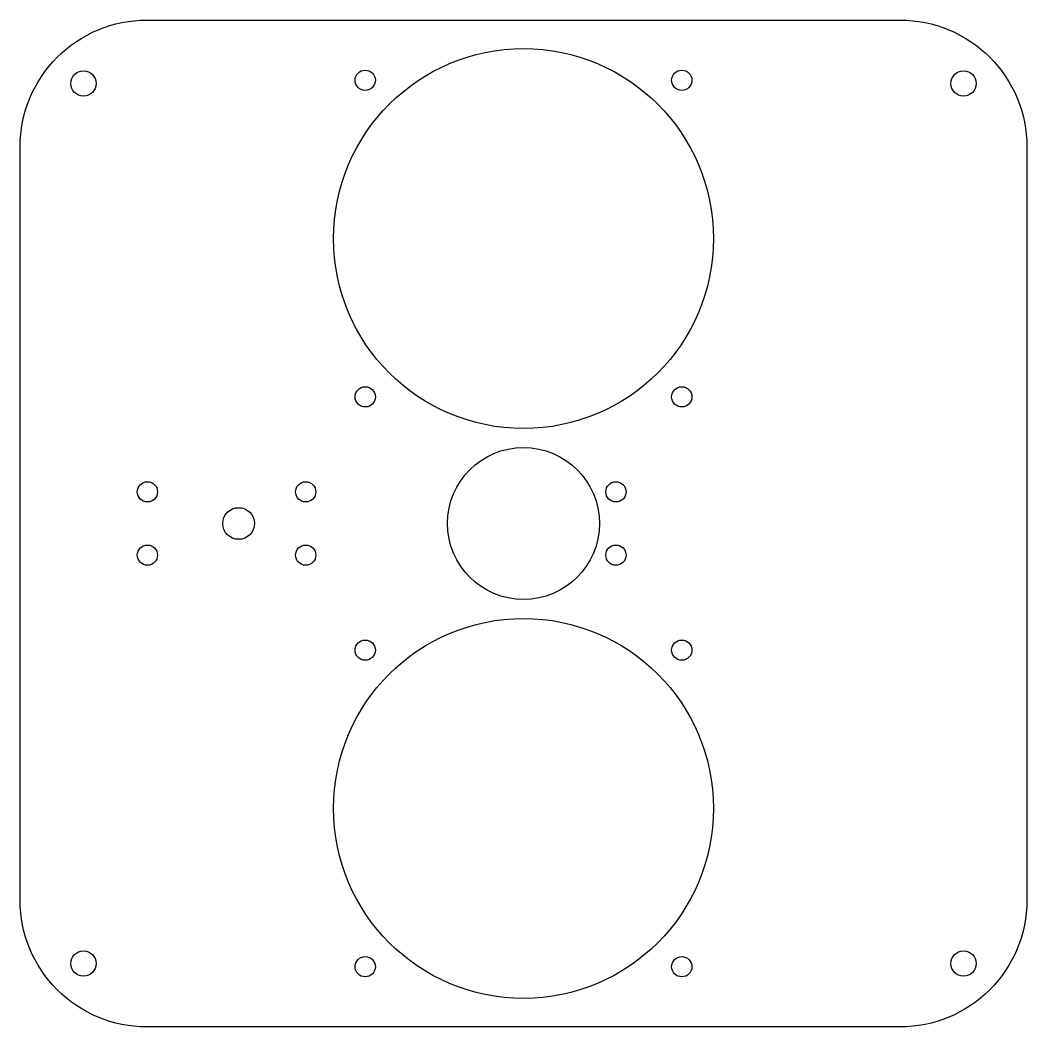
# Model space of a CAD drawing. Header units: millimetres. Extents: x -80 to 79, y -79 to 79.
import ezdxf

# ---------------------------------------------------------------- set-up
doc = ezdxf.new("R2010")
doc.units = ezdxf.units.MM
doc.layers.get('0').update_dxf_attribs({"linetype": 'CONTINUOUS'})

msp = doc.modelspace()

# ---------------------------------------------------------------- linework, layer by layer
msp.add_lwpolyline([(-59.5, -79.5, -0.414214), (-79.5, -59.5), (-79.5, 59.5, -0.414214), (-59.5, 79.5), (59.5, 79.5, -0.414214), (79.5, 59.5), (79.5, -59.5, -0.414214), (59.5, -79.5)], format="xyb", close=True)
for centre, radius in [((0, 45), 30), ((-25, 70), 1.6), ((25, 70), 1.6), ((-69.5, 69.5), 2), ((69.5, 69.5), 2), ((-25, 20), 1.6), ((25, 20), 1.6), ((0, 0), 12), ((-59.4, 5), 1.6), ((-34.4, 5), 1.6), ((14.6, 5), 1.6), ((-45, 0), 2.5), ((-59.4, -5), 1.6), ((-34.4, -5), 1.6), ((14.6, -5), 1.6), ((0, -45), 30), ((-25, -20), 1.6), ((25, -20), 1.6), ((-69.5, -69.5), 2), ((69.5, -69.5), 2), ((-25, -70), 1.6), ((25, -70), 1.6)]:
    msp.add_circle(centre, radius)

doc.saveas('drawing.dxf')
